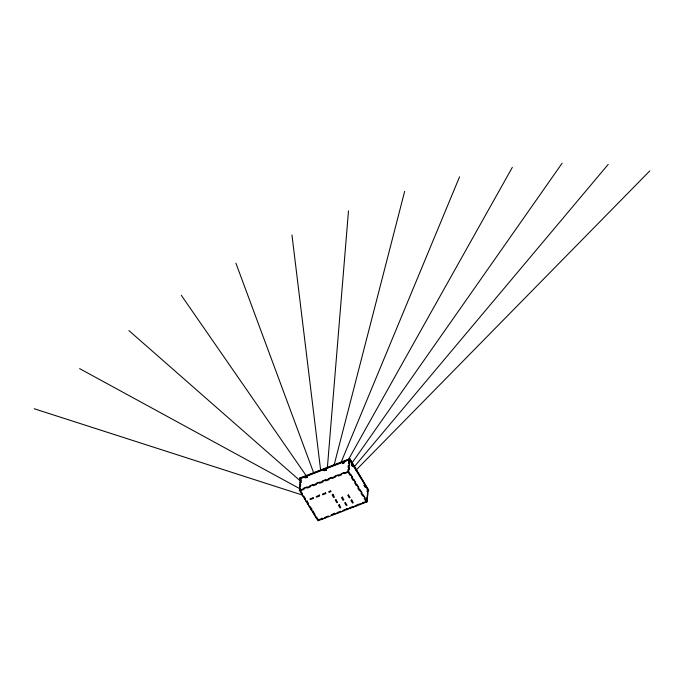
<?xml version="1.0" encoding="UTF-8"?>
<svg xmlns="http://www.w3.org/2000/svg" width="684" height="684" viewBox="0 0 684 684"><rect width="100%" height="100%" fill="white"/><g stroke="black" fill="none" stroke-linecap="round" stroke-linejoin="round"><path stroke-width="1.03" d="M306.808 475.893C304.688 475.568 307.236 477.629 306.603 476.32C304.611 476.543 307.313 478.082 306.979 476.406M300.832 480.288L299.789 478.005L349.755 458.699L368.693 490.342L349.755 458.699M365.393 485.726L364.572 486.538L365.393 485.726L368.103 490.163L367.146 501.799L317.966 520.806L299.378 490.317L300.336 478.689L305.68 476.62L306.03 477.774L305.68 476.62M301.225 482.571L300.994 479.903L300.216 480.202L300.609 480.852M303.183 495.977L303.14 496.481L303.918 496.182L305.5 498.773L304.722 499.072M306.663 476.731L307.227 476.517L307.62 477.167L307.056 477.381L306.706 476.226L324.413 469.378L324.814 470.028M307.056 477.381L307.227 476.517M307.928 503.757L307.886 504.262L308.664 503.963L307.125 500.859M311.87 508.648L311.049 509.452L311.827 509.152L310.245 506.553L309.467 506.861L308.45 504.621M312.673 511.538L312.631 512.051L313.452 511.239M314.255 514.137L314.212 514.642L314.991 514.342L313.409 511.743M319.317 495.327L316.188 496.533L316.589 497.183L319.71 495.977L319.351 494.823M324.413 469.378L323.771 470.609L325.96 469.275L325.396 469.489L325.789 470.139L326.353 469.925L325.96 469.275M325.396 469.489L325.439 468.985L343.146 462.145L343.505 463.299L342.94 463.513L342.547 462.863L343.146 462.145M325.789 470.139L325.439 468.985M328.551 516.223L328.508 516.728L328.106 516.087L324.986 517.292L325.379 517.933L325.422 517.429L322.258 519.147L321.907 517.993M326.353 469.925L326.311 470.43L325.917 469.78M327.422 467.104L348.489 210.86M332.86 494.609L332.082 494.917L333.664 497.507L334.442 497.208L332.903 494.104M331.672 515.018L331.629 515.522L331.236 514.872L334.399 513.162M334.792 513.812L334.75 514.317L334.356 513.667M342.547 462.863L342.504 463.367L344.693 462.033C343.265 461.597 342.769 462.957 344.394 462.461M339.187 504.989L338.409 505.288L339.991 507.887L340.769 507.579L339.23 504.484M344.531 462.906L344.172 461.743L349.515 459.682L352.944 466.454L352.739 464.975L351.961 465.274L352.2 466.249M341.034 511.401L341 511.906L340.598 511.256L337.477 512.461L337.87 513.111L337.913 512.607L335.57 513.513M342.274 497.388L341.487 497.687L343.069 500.286L343.855 499.978L342.316 496.883M367.146 501.799L348.558 471.319L349.515 459.682M347.284 508.99L347.241 509.494L346.891 508.34M351.679 500.166L350.901 500.466L352.482 503.056L353.26 502.757L351.721 499.653M353.525 506.57L353.483 507.075L353.089 506.434L349.969 507.639L350.362 508.289L350.405 507.776L348.84 508.383M364.256 485.683C366.453 486.059 363.717 484.794 364.88 484.879L352.739 464.975M365.359 486.23L365.598 487.205L364.512 485.426L364.555 484.913L365.333 485.11L364.897 484.486M366.008 500.944L365.974 501.449L362.46 502.808L362.853 503.458L362.896 502.954L359.775 504.159M367.317 499.773L367.086 497.106L367.479 497.755L366.701 498.055M367.975 491.685L367.71 489.522L366.923 489.821M306.962 476.816L181.286 295.274M334.125 465.017L404.654 191.383M340.906 462.752L459.562 176.805M348.011 460.341L512.333 167.358M352.098 462.871L562.145 163.194M344.163 462.187L343.359 461.606L344.394 461.538M354.073 467.018L608.213 164.382M355.945 470.207L649.8 170.889M299.746 478.509L349.712 459.203M305.637 477.124L305.038 477.851L307.184 477.022L307.578 477.671M349.131 460.631L349.909 460.332L349.789 461.845L349.396 461.204L348.609 461.503L348.447 463.521L349.225 463.222L349.618 463.872L349.456 465.898L349.062 465.248L348.276 465.548L348.113 467.574L348.891 467.266L349.285 467.916L349.122 469.942L348.729 469.292L347.942 469.592L347.78 471.618L349.952 475.183L350.781 474.38L352.363 476.97L351.533 477.783L353.115 480.373L353.944 479.569L355.526 482.16L354.697 482.964L356.279 485.563L357.108 484.751L358.69 487.35L357.86 488.154L359.442 490.753L360.271 489.941L361.853 492.54L361.024 493.344L362.606 495.943L363.435 495.13L365.017 497.73L364.187 498.533L366.368 502.099M300.823 481.921L300.045 482.229L300.438 482.878M299.883 484.246L300.661 483.947L300.498 485.973L299.712 486.273L300.105 486.923M351.918 465.778L352.705 465.479M299.378 490.317L348.558 471.319M300.558 490.667L304.072 489.308L303.713 488.154L306.842 486.948L307.193 488.102L310.314 486.897L309.963 485.743L313.084 484.537L313.434 485.691L316.564 484.486L316.205 483.331L319.325 482.117L319.684 483.272L322.805 482.066L322.455 480.912L325.575 479.706L325.926 480.861L329.047 479.655L328.696 478.501L331.817 477.295L332.176 478.449L335.297 477.244L334.938 476.09L338.067 474.884L338.418 476.038L341.538 474.833L341.188 473.679L344.308 472.473L344.659 473.627L348.173 472.268M307.082 501.363L306.304 501.671L304.765 498.568M364.093 485.178L364.88 484.879M364.059 485.683L364.837 485.384M364.863 486.999L365.641 486.7M366.804 491.334L367.582 491.035M366.863 496.028L367.641 495.729L367.419 493.061L367.812 493.711M366.137 499.431L366.915 499.132M318.351 519.849L321.865 518.498M346.848 508.845L343.719 510.05L344.12 510.7L344.163 510.196L342.599 510.794M354.312 506.271L355.868 505.664M351.901 464.248L352.662 464.675L351.986 465.154M352.2 463.726L352.688 464.325L351.952 464.633M34.2 408.75L302.208 495.002M79.626 368.625L300.233 488.94M325.541 468.66C323.908 467.762 325.037 470.541 325.721 468.891M128.917 330.594L300.49 481.091M344.172 461.743L344.574 462.393M343.111 462.649L343.505 463.299M359.733 504.664L359.331 504.014L356.21 505.219L356.612 505.869M324.37 469.891L324.772 470.532L324.207 470.754L323.814 470.105M306.706 476.226L307.099 476.876M300.336 478.689L300.729 479.33M299.789 478.005L300.874 479.783M299.943 488.94L299.549 488.299L300.327 487.991L300.165 490.018L302.337 493.583L301.558 493.882L301.601 493.378L302.653 495.113M318.744 520.498L316.572 516.933L315.794 517.232L314.777 515.001M311.092 508.947L312.143 510.674M235.92 263.22L313.785 473.191M291.948 234.937L320.659 470.378M324.549 469.463C326.148 471.002 325.456 467.788 324.549 469.463M313.067 497.738L309.946 498.944L310.339 499.594L313.46 498.388L313.067 497.738M325.558 492.916L322.438 494.122L322.831 494.771L325.952 493.557L325.558 492.916M330.628 490.95L328.679 491.702L329.072 492.352L331.03 491.599L330.628 490.95M336.024 499.799L335.245 500.098L336.827 502.697L337.605 502.398L336.024 499.799M348.515 494.977L347.737 495.276L349.319 497.866L350.097 497.567L348.515 494.977M345.437 502.578L344.651 502.877L346.232 505.476L347.019 505.168L345.437 502.578"/></g></svg>
